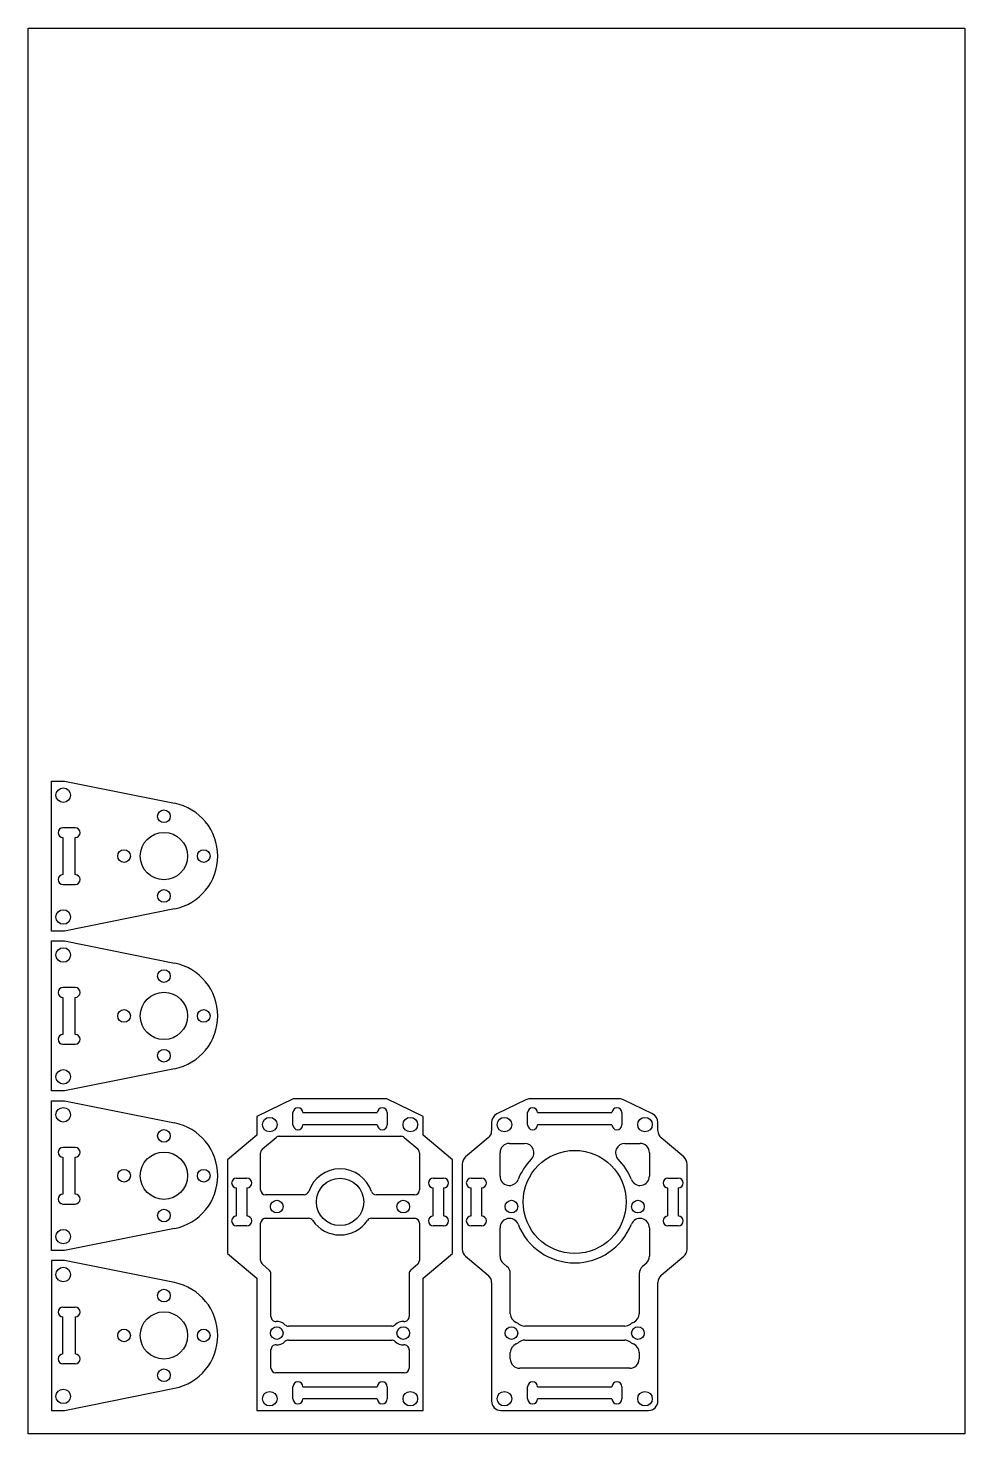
# Model space of a CAD drawing. Extents: x 0 to 200, y 0 to 300.
import ezdxf

# ---------------------------------------------------------------- set-up
doc = ezdxf.new("R2010")
doc.units = 0
doc.header["$LTSCALE"] = 0.25
doc.header["$MEASUREMENT"] = 0
doc.layers.get('0').update_dxf_attribs({"linetype": 'CONTINUOUS'})
doc.layers.add('23', color=7, linetype='CONTINUOUS')

msp = doc.modelspace()

# ---------------------------------------------------------------- linework, layer by layer
msp.add_lwpolyline([(0, 0), (0, 300), (200, 300), (200, 0)], close=True)
at = {"layer": '23', "color": 7, "linetype": 'Continuous'}
for p, q in [((5, 139.30107), (7.799048, 139.30107)), ((5, 107.30107), (5, 139.30107)), ((7.799048, 139.30107), (31.270147, 134.574775)), ((10.05, 129.35107), (7.45, 129.35107)), ((7.45, 127.25107), (7.45, 119.35107)), ((10.05, 119.35107), (10.05, 127.25107)), ((7.45, 117.25107), (10.05, 117.25107)), ((31.270147, 112.027365), (7.799048, 107.30107)), ((7.799048, 107.30107), (5, 107.30107)), ((5, 105.20107), (7.799048, 105.20107)), ((5, 73.20107), (5, 105.20107)), ((7.799048, 105.20107), (31.270147, 100.474775)), ((10.05, 95.25107), (7.45, 95.25107)), ((7.45, 93.15107), (7.45, 85.25107)), ((10.05, 85.25107), (10.05, 93.15107)), ((7.45, 83.15107), (10.05, 83.15107)), ((31.270147, 77.927365), (7.799048, 73.20107)), ((7.799048, 73.20107), (5, 73.20107)), ((5, 71.10107), (7.799048, 71.10107)), ((5, 39.10107), (5, 71.10107)), ((7.799048, 71.10107), (31.270147, 66.374775)), ((56.6, 71.50107), (48.85, 67.719042)), ((76.6, 71.50107), (56.6, 71.50107)), ((84.35, 67.719042), (76.6, 71.50107)), ((106.284831, 71.298466), (100.072864, 68.267004)), ((126.238033, 71.50107), (107.161967, 71.50107)), ((133.327136, 68.267004), (127.115169, 71.298466)), ((48.85, 67.719042), (48.85, 63.745443)), ((56.55, 65.95107), (56.55, 68.55107)), ((58.65, 68.55107), (74.55, 68.55107)), ((76.65, 68.55107), (76.65, 65.95107)), ((84.35, 63.745443), (84.35, 67.719042)), ((98.95, 66.469608), (98.95, 64.678058)), ((106.65, 65.95107), (106.65, 68.55107)), ((108.75, 68.55107), (124.65, 68.55107)), ((126.75, 68.55107), (126.75, 65.95107)), ((134.45, 64.678058), (134.45, 66.469608)), ((48.85, 63.745443), (42.6, 58.50107)), ((50.025073, 60.815224), (52.933181, 63.255417)), ((53.608108, 63.50107), (79.591892, 63.50107)), ((74.55, 65.95107), (58.65, 65.95107)), ((80.266819, 63.255417), (83.174927, 60.815224)), ((90.6, 58.50107), (84.35, 63.745443)), ((98.235575, 63.145969), (93.414425, 59.100544)), ((124.65, 65.95107), (108.75, 65.95107)), ((139.985575, 59.100544), (135.164425, 63.145969)), ((10.05, 61.15107), (7.45, 61.15107)), ((49.65, 52.05107), (49.65, 60.010877)), ((83.55, 60.010877), (83.55, 52.05107)), ((100.75, 55.014463), (100.75, 60.00107)), ((102.75, 62.00107), (105.987857, 62.00107)), ((127.412143, 62.00107), (130.65, 62.00107)), ((132.65, 60.00107), (132.65, 55.014463)), ((7.45, 59.05107), (7.45, 51.15107)), ((10.05, 51.15107), (10.05, 59.05107)), ((42.6, 58.50107), (42.6, 38.50107)), ((90.6, 38.50107), (90.6, 58.50107)), ((92.7, 57.568455), (92.7, 39.433685)), ((140.7, 39.433685), (140.7, 57.568455)), ((44.5, 54.60107), (46.7, 54.60107)), ((86.5, 54.60107), (88.7, 54.60107)), ((94.6, 54.60107), (96.8, 54.60107)), ((136.6, 54.60107), (138.8, 54.60107)), ((44.5, 46.50107), (44.5, 52.50107)), ((46.7, 52.50107), (46.7, 46.50107)), ((58.91186, 51.00107), (50.7, 51.00107)), ((82.5, 51.00107), (74.28814, 51.00107)), ((86.5, 46.50107), (86.5, 52.50107)), ((88.7, 52.50107), (88.7, 46.50107)), ((94.6, 46.50107), (94.6, 52.50107)), ((96.8, 52.50107), (96.8, 46.50107)), ((136.6, 46.50107), (136.6, 52.50107)), ((138.8, 52.50107), (138.8, 46.50107)), ((7.45, 49.05107), (10.05, 49.05107)), ((50.7, 46.00107), (59.898694, 46.00107)), ((73.301306, 46.00107), (82.5, 46.00107)), ((31.270147, 43.827365), (7.799048, 39.10107)), ((46.7, 44.40107), (44.5, 44.40107)), ((49.65, 36.991263), (49.65, 44.95107)), ((83.55, 44.95107), (83.55, 36.991263)), ((88.7, 44.40107), (86.5, 44.40107)), ((96.8, 44.40107), (94.6, 44.40107)), ((100.75, 37.900562), (100.75, 43.987677)), ((132.65, 43.987677), (132.65, 37.900562)), ((138.8, 44.40107), (136.6, 44.40107)), ((7.799048, 39.10107), (5, 39.10107)), ((5, 37.00107), (5, 5.00107)), ((7.799048, 37.00107), (5, 37.00107)), ((31.270147, 32.274775), (7.799048, 37.00107)), ((42.6, 38.50107), (48.85, 33.256697)), ((51.474927, 34.970344), (50.025073, 36.186916)), ((83.174927, 36.186916), (81.725073, 34.970344)), ((84.35, 33.256697), (90.6, 38.50107)), ((93.414425, 37.901596), (98.235575, 33.856171)), ((102.235575, 35.721402), (101.464425, 36.368474)), ((131.935575, 36.368474), (131.164425, 35.721402)), ((135.164425, 33.856171), (139.985575, 37.901596)), ((48.85, 33.256697), (48.85, 5.00107)), ((51.85, 25.045432), (51.85, 34.165997)), ((81.35, 34.165997), (81.35, 25.045432)), ((84.35, 5.00107), (84.35, 33.256697)), ((102.95, 25.646851), (102.95, 34.189313)), ((130.45, 34.189313), (130.45, 25.646851)), ((98.95, 32.324082), (98.95, 7.00107)), ((134.45, 7.00107), (134.45, 32.324082)), ((7.45, 27.05107), (10.05, 27.05107)), ((7.45, 17.05107), (7.45, 24.95107)), ((10.05, 24.95107), (10.05, 17.05107)), ((77.630182, 23.00107), (55.569818, 23.00107)), ((127.371573, 23.00107), (106.028427, 23.00107)), ((55.569818, 20.00107), (77.630182, 20.00107)), ((106.028427, 20.00107), (127.371573, 20.00107)), ((51.85, 14.05107), (51.85, 17.956708)), ((81.35, 17.956708), (81.35, 14.05107)), ((102.95, 16.00107), (102.95, 17.355289)), ((130.45, 17.355289), (130.45, 16.00107)), ((10.05, 14.95107), (7.45, 14.95107)), ((80.3, 13.00107), (52.9, 13.00107)), ((128.45, 14.00107), (104.95, 14.00107)), ((7.799048, 5.00107), (31.270147, 9.727365)), ((56.55, 7.45107), (56.55, 10.05107)), ((58.65, 10.05107), (74.55, 10.05107)), ((76.65, 10.05107), (76.65, 7.45107)), ((106.65, 7.45107), (106.65, 10.05107)), ((108.75, 10.05107), (124.65, 10.05107)), ((126.75, 10.05107), (126.75, 7.45107)), ((74.55, 7.45107), (58.65, 7.45107)), ((124.65, 7.45107), (108.75, 7.45107)), ((5, 5.00107), (7.799048, 5.00107)), ((48.85, 5.00107), (84.35, 5.00107)), ((100.95, 5.00107), (132.45, 5.00107))]:
    msp.add_line(p, q, dxfattribs=at)
for centre, radius in [((7.5, 136.30107), 1.55), ((29, 131.80107), 1.35), ((29, 123.30107), 5.05), ((20.5, 123.30107), 1.35), ((37.5, 123.30107), 1.35), ((29, 114.80107), 1.35), ((7.5, 110.30107), 1.55), ((7.5, 102.20107), 1.55), ((29, 97.70107), 1.35), ((29, 89.20107), 5.05), ((20.5, 89.20107), 1.35), ((37.5, 89.20107), 1.35), ((29, 80.70107), 1.35), ((7.5, 76.20107), 1.55), ((7.5, 68.10107), 1.55), ((51.6, 66.00107), 1.55), ((81.6, 66.00107), 1.55), ((101.7, 66.00107), 1.55), ((131.7, 66.00107), 1.55), ((29, 63.60107), 1.35), ((29, 55.10107), 5.05), ((116.7, 49.50107), 11), ((20.5, 55.10107), 1.35), ((37.5, 55.10107), 1.35), ((66.6, 49.50107), 5.05), ((53.1, 48.50107), 1.35), ((80.1, 48.50107), 1.35), ((103.2, 48.50107), 1.35), ((130.2, 48.50107), 1.35), ((29, 46.60107), 1.35), ((7.5, 42.10107), 1.55), ((7.5, 34.00107), 1.55), ((29, 29.50107), 1.35), ((29, 21.00107), 5.05), ((20.5, 21.00107), 1.35), ((37.5, 21.00107), 1.35), ((53.1, 21.50107), 1.35), ((80.1, 21.50107), 1.35), ((103.2, 21.50107), 1.35), ((130.2, 21.50107), 1.35), ((29, 12.50107), 1.35), ((7.5, 8.00107), 1.55), ((51.6, 7.50107), 1.55), ((81.6, 7.50107), 1.55), ((101.7, 7.50107), 1.55), ((131.7, 7.50107), 1.55)]:
    msp.add_circle(centre, radius, dxfattribs=at)
for centre, radius, start, end in [((29, 123.30107), 11.5, 281.3852, 78.6148), ((7.45, 128.30107), 1.05, 90, 270), ((10.05, 128.30107), 1.05, 270, 90), ((7.45, 118.30107), 1.05, 90, 270), ((10.05, 118.30107), 1.05, 270, 90), ((29, 89.20107), 11.5, 281.3852, 78.6148), ((7.45, 94.20107), 1.05, 90, 270), ((10.05, 94.20107), 1.05, 270, 90), ((7.45, 84.20107), 1.05, 90, 270), ((10.05, 84.20107), 1.05, 270, 90), ((57.6, 68.55107), 1.05, 0, 180), ((75.6, 68.55107), 1.05, 0, 180), ((107.161967, 69.50107), 2, 90, 116.012542), ((107.7, 68.55107), 1.05, 0, 180), ((125.7, 68.55107), 1.05, 0, 180), ((126.238033, 69.50107), 2, 63.987458, 90), ((29, 55.10107), 11.5, 281.3852, 78.6148), ((100.95, 66.469608), 2, 116.012542, 180), ((132.45, 66.469608), 2, 0, 63.987458), ((53.608108, 62.45107), 1.05, 90, 130), ((57.6, 65.95107), 1.05, 180, 0), ((75.6, 65.95107), 1.05, 180, 0), ((79.591892, 62.45107), 1.05, 50, 90), ((96.95, 64.678058), 2, 310, 0), ((107.7, 65.95107), 1.05, 180, 0), ((125.7, 65.95107), 1.05, 180, 0), ((136.45, 64.678058), 2, 180, 230), ((7.45, 60.10107), 1.05, 90, 270), ((10.05, 60.10107), 1.05, 270, 90), ((50.7, 60.010877), 1.05, 130, 180), ((82.5, 60.010877), 1.05, 0, 50), ((102.75, 60.00107), 2, 90, 180), ((105.987857, 60.00107), 2, 315.572996, 90), ((127.412143, 60.00107), 2, 90, 224.427004), ((130.65, 60.00107), 2, 0, 90), ((94.7, 57.568455), 2, 130, 180), ((116.7, 49.50107), 13, 135.572996, 158.434815), ((116.7, 49.50107), 13, 21.565185, 44.427004), ((138.7, 57.568455), 2, 0, 50), ((44.5, 53.55107), 1.05, 90, 270), ((46.7, 53.55107), 1.05, 270, 90), ((66.6, 49.50107), 7.05, 18.349635, 161.650365), ((86.5, 53.55107), 1.05, 90, 270), ((88.7, 53.55107), 1.05, 270, 90), ((94.6, 53.55107), 1.05, 90, 270), ((96.8, 53.55107), 1.05, 270, 90), ((102.75, 55.014463), 2, 180, 338.434815), ((130.65, 55.014463), 2, 201.565185, 0), ((136.6, 53.55107), 1.05, 90, 270), ((138.8, 53.55107), 1.05, 270, 90), ((7.45, 50.10107), 1.05, 90, 270), ((10.05, 50.10107), 1.05, 270, 90), ((50.7, 52.05107), 1.05, 180, 270), ((58.91186, 52.05107), 1.05, 270, 341.650365), ((74.28814, 52.05107), 1.05, 198.349635, 270), ((82.5, 52.05107), 1.05, 270, 0), ((44.5, 45.45107), 1.05, 90, 270), ((46.7, 45.45107), 1.05, 270, 90), ((50.7, 44.95107), 1.05, 90, 180), ((59.898694, 44.95107), 1.05, 34.175412, 90), ((66.6, 49.50107), 7.05, 214.175412, 325.824588), ((73.301306, 44.95107), 1.05, 90, 145.824588), ((82.5, 44.95107), 1.05, 0, 90), ((86.5, 45.45107), 1.05, 90, 270), ((88.7, 45.45107), 1.05, 270, 90), ((94.6, 45.45107), 1.05, 90, 270), ((96.8, 45.45107), 1.05, 270, 90), ((102.75, 43.987677), 2, 21.565185, 180), ((130.65, 43.987677), 2, 0, 158.434815), ((136.6, 45.45107), 1.05, 90, 270), ((138.8, 45.45107), 1.05, 270, 90), ((116.7, 49.50107), 13, 201.565185, 338.434815), ((94.7, 39.433685), 2, 180, 230), ((138.7, 39.433685), 2, 310, 0), ((50.7, 36.991263), 1.05, 180, 230), ((82.5, 36.991263), 1.05, 310, 0), ((102.75, 37.900562), 2, 180, 230), ((130.65, 37.900562), 2, 310, 0), ((50.8, 34.165997), 1.05, 0, 50), ((82.4, 34.165997), 1.05, 130, 180), ((96.95, 32.324082), 2, 0, 50), ((100.95, 34.189313), 2, 0, 50), ((132.45, 34.189313), 2, 130, 180), ((136.45, 32.324082), 2, 130, 180), ((29, 21.00107), 11.5, 281.3852, 78.6148), ((7.45, 26.00107), 1.05, 90, 270), ((10.05, 26.00107), 1.05, 270, 90), ((52.9, 25.045432), 1.05, 180, 273.229641), ((53.1, 21.50107), 2.5, 45.915115, 93.229641), ((80.1, 21.50107), 2.5, 86.770359, 134.084885), ((80.3, 25.045432), 1.05, 266.770359, 0), ((104.95, 25.646851), 2, 180, 247.11462), ((128.45, 25.646851), 2, 292.88538, 0), ((55.569818, 24.05107), 1.05, 225.915115, 270), ((77.630182, 24.05107), 1.05, 270, 314.084885), ((103.2, 21.50107), 2.5, 51.057559, 67.11462), ((106.028427, 25.00107), 2, 231.057559, 270), ((127.371573, 25.00107), 2, 270, 308.942441), ((130.2, 21.50107), 2.5, 112.88538, 128.942441), ((52.9, 17.956708), 1.05, 86.770359, 180), ((53.1, 21.50107), 2.5, 266.770359, 314.084885), ((55.569818, 18.95107), 1.05, 90, 134.084885), ((77.630182, 18.95107), 1.05, 45.915115, 90), ((80.1, 21.50107), 2.5, 225.915115, 273.229641), ((80.3, 17.956708), 1.05, 0, 93.229641), ((104.95, 17.355289), 2, 112.88538, 180), ((103.2, 21.50107), 2.5, 292.88538, 308.942441), ((106.028427, 18.00107), 2, 90, 128.942441), ((127.371573, 18.00107), 2, 51.057559, 90), ((130.2, 21.50107), 2.5, 231.057559, 247.11462), ((128.45, 17.355289), 2, 0, 67.11462), ((7.45, 16.00107), 1.05, 90, 270), ((10.05, 16.00107), 1.05, 270, 90), ((104.95, 16.00107), 2, 180, 270), ((128.45, 16.00107), 2, 270, 0), ((52.9, 14.05107), 1.05, 180, 270), ((80.3, 14.05107), 1.05, 270, 0), ((57.6, 10.05107), 1.05, 0, 180), ((75.6, 10.05107), 1.05, 0, 180), ((107.7, 10.05107), 1.05, 0, 180), ((125.7, 10.05107), 1.05, 0, 180), ((57.6, 7.45107), 1.05, 180, 0), ((75.6, 7.45107), 1.05, 180, 0), ((100.95, 7.00107), 2, 180, 270), ((107.7, 7.45107), 1.05, 180, 0), ((125.7, 7.45107), 1.05, 180, 0), ((132.45, 7.00107), 2, 270, 0)]:
    msp.add_arc(centre, radius, start, end, dxfattribs=at)

doc.saveas('drawing.dxf')
